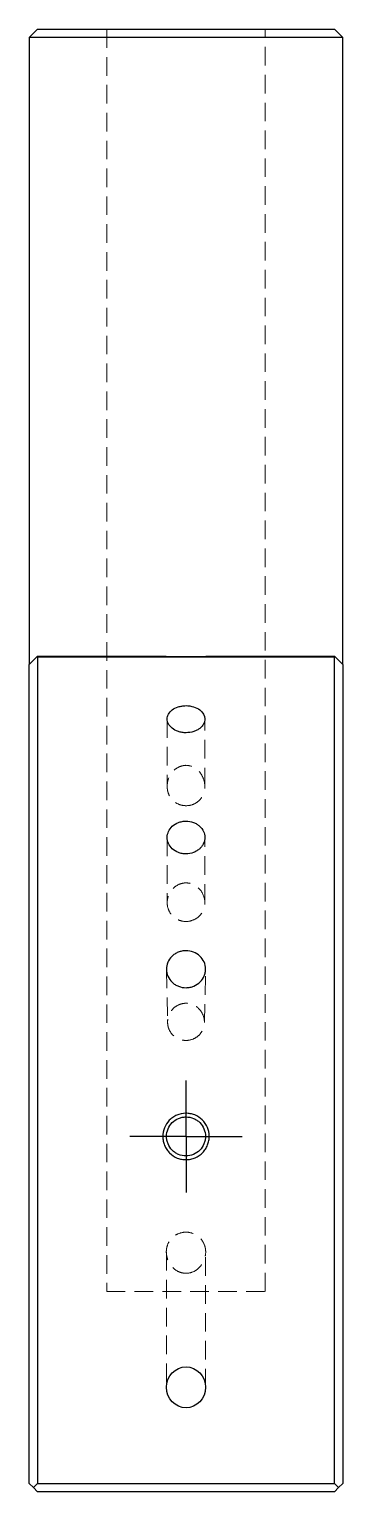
# Model space of a CAD drawing. Header units: millimetres. Extents: x 47 to 234, y 7 to 169.
# Drawn here: x 212.3 to 233.7, y 7 to 107 of the extents above.
import ezdxf

# ---------------------------------------------------------------- set-up
doc = ezdxf.new("R2010")
doc.units = ezdxf.units.MM
doc.linetypes.add('HIDDEN', pattern=[1.905, 1.27, -0.635])
doc.layers.add('10', color=7, linetype='Continuous')

# ---------------------------------------------------------------- blocks, each defined once
blk = doc.blocks.new('SW_CENTERMARKSYMBOL_1')
at = {"layer": '10', "color": 0}
for p, q in [((0, 2.5), (0, 3.83)), ((0, 0), (0, 2.5)), ((-2.5, 0), (-3.83, 0)), ((0, 0), (-2.5, 0)), ((0, 0), (0, -2.5)), ((0, 0), (2.5, 0)), ((2.5, 0), (3.83, 0)), ((0, -2.5), (0, -3.83))]:
    blk.add_line(p, q, dxfattribs=at)

msp = doc.modelspace()

# ---------------------------------------------------------------- linework, layer by layer
at = {"color": 7, "linetype": 'Continuous', "lineweight": 25}
for p, q in [((212.86, 107), (212.29, 106.43)), ((212.86, 107), (233.14, 107)), ((233.71, 106.43), (233.14, 107)), ((212.29, 106.43), (212.29, 63.57)), ((233.71, 106.43), (212.29, 106.43)), ((233.71, 63.57), (233.71, 106.43)), ((212.82, 64.11), (212.86, 64.14)), ((212.86, 64.14), (221.21, 64.14)), ((212.86, 64.07), (212.86, 21.29)), ((233.14, 64.07), (212.86, 64.07)), ((224.79, 64.14), (233.14, 64.14)), ((233.14, 64.14), (233.18, 64.11)), ((233.14, 21.29), (233.14, 64.07)), ((212.29, 21.29), (212.29, 63.57)), ((233.71, 63.57), (233.71, 21.29)), ((212.29, 7.57), (212.29, 21.29)), ((212.86, 21.29), (212.86, 7.57)), ((233.14, 7.57), (233.14, 21.29)), ((233.71, 21.29), (233.71, 7.57)), ((212.29, 7.57), (212.57, 7.29)), ((212.57, 7.29), (212.86, 7.57)), ((212.86, 7), (212.57, 7.29)), ((212.86, 7.57), (233.14, 7.57)), ((233.14, 7), (212.86, 7)), ((233.14, 7.57), (233.43, 7.29)), ((233.43, 7.29), (233.14, 7)), ((233.43, 7.29), (233.71, 7.57))]:
    msp.add_line(p, q, dxfattribs=at)
at = {"color": 7, "linetype": 'HIDDEN', "lineweight": 18}
for p, q in [((217.58, 107), (217.58, 20.7)), ((228.42, 20.7), (228.42, 107)), ((221.71, 59.83), (221.71, 55.23)), ((224.29, 55.23), (224.29, 59.83)), ((221.71, 51.74), (221.71, 47.28)), ((224.29, 47.28), (224.29, 51.74)), ((221.66, 42.71), (221.74, 39.08)), ((224.26, 39.08), (224.34, 42.71)), ((221.66, 23.39), (221.66, 14.14)), ((224.34, 14.14), (224.34, 23.39)), ((217.58, 20.7), (228.42, 20.7))]:
    msp.add_line(p, q, dxfattribs=at)
at = {"color": 7, "linetype": 'Continuous', "lineweight": 25}
msp.add_ellipse((223, 66.94), major_axis=(10.71, 0), ratio=0.26481, start_param=4.54439, end_param=4.88039, dxfattribs=at)
msp.add_ellipse((223, 14.14), major_axis=(0, 1.4), ratio=0.95684, dxfattribs=at)
for points in [[(212.29, 63.57), (212.46, 63.75), (212.64, 63.93), (212.82, 64.11)], [(212.86, 64.07), (212.84, 64.08), (212.83, 64.09), (212.82, 64.11)], [(233.18, 64.11), (233.17, 64.09), (233.16, 64.08), (233.14, 64.07)], [(233.18, 64.11), (233.36, 63.93), (233.54, 63.75), (233.71, 63.57)]]:
    msp.add_open_spline(points, degree=3, dxfattribs=at)
for points, knots in [([(223, 58.9), (223.18, 58.9), (223.37, 58.93), (223.61, 59.01), (223.68, 59.04), (223.82, 59.11), (223.89, 59.15), (224.06, 59.29), (224.15, 59.39), (224.26, 59.61), (224.29, 59.73), (224.28, 60.06), (224.17, 60.29), (223.83, 60.55), (223.68, 60.62), (223.36, 60.72), (223.18, 60.75), (222.91, 60.75), (222.81, 60.74), (222.64, 60.71), (222.55, 60.69), (222.31, 60.62), (222.17, 60.55), (221.95, 60.37), (221.86, 60.27), (221.74, 60.06), (221.72, 59.95), (221.71, 59.72), (221.74, 59.61), (221.86, 59.39), (221.94, 59.29), (222.17, 59.11), (222.31, 59.03), (222.56, 58.95), (222.64, 58.93), (222.82, 58.9), (222.91, 58.9), (223, 58.9)], [0, 0, 0, 0, 0.0625, 0.0625, 0.09375, 0.09375, 0.125, 0.125, 0.1875, 0.1875, 0.25, 0.25, 0.375, 0.375, 0.4375, 0.4375, 0.5, 0.5, 0.53125, 0.53125, 0.5625, 0.5625, 0.625, 0.625, 0.6875, 0.6875, 0.75, 0.75, 0.8125, 0.8125, 0.875, 0.875, 0.9375, 0.9375, 0.96875, 0.96875, 1, 1, 1, 1]), ([(223, 50.61), (223.18, 50.61), (223.36, 50.65), (223.6, 50.74), (223.67, 50.78), (223.81, 50.87), (223.88, 50.91), (223.99, 51.02), (224.04, 51.08), (224.13, 51.2), (224.17, 51.27), (224.26, 51.47), (224.29, 51.61), (224.28, 52.02), (224.16, 52.3), (223.87, 52.56), (223.81, 52.61), (223.67, 52.7), (223.59, 52.73), (223.35, 52.82), (223.17, 52.85), (222.91, 52.85), (222.82, 52.85), (222.65, 52.81), (222.56, 52.79), (222.32, 52.7), (222.18, 52.61), (221.95, 52.4), (221.87, 52.28), (221.75, 52.02), (221.72, 51.89), (221.71, 51.61), (221.74, 51.47), (221.86, 51.2), (221.95, 51.08), (222.18, 50.86), (222.32, 50.77), (222.56, 50.68), (222.65, 50.65), (222.82, 50.62), (222.91, 50.61), (223, 50.61)], [0, 0, 0, 0, 0.0625, 0.0625, 0.09375, 0.09375, 0.125, 0.125, 0.15625, 0.15625, 0.1875, 0.1875, 0.25, 0.25, 0.375, 0.375, 0.40625, 0.40625, 0.4375, 0.4375, 0.5, 0.5, 0.53125, 0.53125, 0.5625, 0.5625, 0.625, 0.625, 0.6875, 0.6875, 0.75, 0.75, 0.8125, 0.8125, 0.875, 0.875, 0.9375, 0.9375, 0.96875, 0.96875, 1, 1, 1, 1]), ([(223.97, 41.86), (223.85, 41.74), (223.7, 41.64), (223.46, 41.54), (223.37, 41.51), (223.19, 41.48), (223.11, 41.47), (222.83, 41.46), (222.66, 41.5), (222.41, 41.59), (222.33, 41.63), (222.18, 41.73), (222.11, 41.78), (221.93, 41.96), (221.83, 42.1), (221.7, 42.4), (221.66, 42.56), (221.66, 42.88), (221.69, 43.05), (221.82, 43.35), (221.91, 43.49), (222.09, 43.66), (222.16, 43.72), (222.3, 43.81), (222.38, 43.86), (222.55, 43.92), (222.63, 43.95), (222.8, 43.98), (222.9, 43.99), (223.16, 44), (223.35, 43.96), (223.67, 43.84), (223.82, 43.74), (224.07, 43.51), (224.17, 43.37), (224.3, 43.08), (224.34, 42.91), (224.34, 42.67), (224.33, 42.59), (224.3, 42.43), (224.28, 42.35), (224.19, 42.12), (224.09, 41.98), (223.97, 41.86)], [0, 0, 0, 0, 0.0625, 0.0625, 0.09375, 0.09375, 0.125, 0.125, 0.1875, 0.1875, 0.21875, 0.21875, 0.25, 0.25, 0.3125, 0.3125, 0.375, 0.375, 0.4375, 0.4375, 0.5, 0.5, 0.53125, 0.53125, 0.5625, 0.5625, 0.59375, 0.59375, 0.625, 0.625, 0.6875, 0.6875, 0.75, 0.75, 0.8125, 0.8125, 0.875, 0.875, 0.90625, 0.90625, 0.9375, 0.9375, 1, 1, 1, 1]), ([(224.14, 30.19), (224, 30.04), (223.82, 29.92), (223.53, 29.79), (223.43, 29.76), (223.22, 29.72), (223.12, 29.71), (222.91, 29.71), (222.8, 29.72), (222.6, 29.75), (222.5, 29.78), (222.21, 29.9), (222.03, 30.02), (221.81, 30.24), (221.74, 30.32), (221.63, 30.49), (221.58, 30.59), (221.5, 30.78), (221.47, 30.87), (221.42, 31.08), (221.41, 31.18), (221.41, 31.49), (221.45, 31.69), (221.6, 32.07), (221.72, 32.25), (221.93, 32.47), (222.01, 32.54), (222.18, 32.66), (222.28, 32.71), (222.56, 32.83), (222.77, 32.88), (223.09, 32.88), (223.19, 32.87), (223.4, 32.83), (223.5, 32.8), (223.79, 32.69), (223.97, 32.57), (224.26, 32.28), (224.38, 32.1), (224.54, 31.73), (224.58, 31.52), (224.59, 31.21), (224.58, 31.11), (224.54, 30.91), (224.51, 30.81), (224.44, 30.61), (224.39, 30.52), (224.28, 30.35), (224.21, 30.27), (224.14, 30.19)], [0, 0, 0, 0, 0.0625, 0.0625, 0.09375, 0.09375, 0.125, 0.125, 0.15625, 0.15625, 0.1875, 0.1875, 0.25, 0.25, 0.28125, 0.28125, 0.3125, 0.3125, 0.34375, 0.34375, 0.375, 0.375, 0.4375, 0.4375, 0.5, 0.5, 0.53125, 0.53125, 0.5625, 0.5625, 0.625, 0.625, 0.65625, 0.65625, 0.6875, 0.6875, 0.75, 0.75, 0.8125, 0.8125, 0.875, 0.875, 0.90625, 0.90625, 0.9375, 0.9375, 0.96875, 0.96875, 1, 1, 1, 1]), ([(223.94, 30.35), (224.07, 30.48), (224.16, 30.62), (224.26, 30.87), (224.29, 30.95), (224.32, 31.12), (224.33, 31.21), (224.33, 31.47), (224.3, 31.65), (224.16, 31.97), (224.07, 32.12), (223.88, 32.3), (223.81, 32.36), (223.67, 32.45), (223.59, 32.49), (223.35, 32.59), (223.18, 32.63), (222.91, 32.63), (222.83, 32.62), (222.66, 32.59), (222.57, 32.56), (222.33, 32.46), (222.18, 32.36), (221.94, 32.12), (221.84, 31.97), (221.7, 31.65), (221.67, 31.47), (221.67, 31.21), (221.68, 31.12), (221.71, 30.95), (221.74, 30.87), (221.84, 30.63), (221.93, 30.48), (222.12, 30.29), (222.19, 30.24), (222.33, 30.14), (222.41, 30.1), (222.65, 30), (222.82, 29.96), (223.17, 29.96), (223.35, 30), (223.67, 30.13), (223.82, 30.23), (223.94, 30.35)], [0, 0, 0, 0, 0.0625, 0.0625, 0.09375, 0.09375, 0.125, 0.125, 0.1875, 0.1875, 0.25, 0.25, 0.28125, 0.28125, 0.3125, 0.3125, 0.375, 0.375, 0.40625, 0.40625, 0.4375, 0.4375, 0.5, 0.5, 0.5625, 0.5625, 0.625, 0.625, 0.65625, 0.65625, 0.6875, 0.6875, 0.75, 0.75, 0.78125, 0.78125, 0.8125, 0.8125, 0.875, 0.875, 0.9375, 0.9375, 1, 1, 1, 1])]:
    msp.add_open_spline(points, degree=3, knots=knots, dxfattribs=at)
at = {"color": 7, "linetype": 'HIDDEN', "lineweight": 18}
for points, knots in [([(223, 53.91), (222.91, 53.91), (222.82, 53.92), (222.65, 53.95), (222.57, 53.98), (222.33, 54.08), (222.18, 54.18), (221.95, 54.43), (221.85, 54.59), (221.77, 54.83), (221.74, 54.92), (221.72, 55.09), (221.71, 55.18), (221.72, 55.44), (221.75, 55.61), (221.88, 55.94), (221.97, 56.09), (222.2, 56.36), (222.33, 56.47), (222.57, 56.58), (222.65, 56.61), (222.82, 56.65), (222.91, 56.67), (223.17, 56.67), (223.35, 56.62), (223.58, 56.51), (223.66, 56.46), (223.79, 56.35), (223.86, 56.29), (224.03, 56.1), (224.12, 55.94), (224.24, 55.62), (224.28, 55.44), (224.29, 55.18), (224.28, 55.09), (224.26, 54.92), (224.23, 54.84), (224.18, 54.67), (224.14, 54.59), (224.05, 54.44), (224, 54.37), (223.82, 54.18), (223.67, 54.08), (223.35, 53.94), (223.18, 53.91), (223, 53.91)], [0, 0, 0, 0, 0.03125, 0.03125, 0.0625, 0.0625, 0.125, 0.125, 0.1875, 0.1875, 0.21875, 0.21875, 0.25, 0.25, 0.3125, 0.3125, 0.375, 0.375, 0.4375, 0.4375, 0.46875, 0.46875, 0.5, 0.5, 0.5625, 0.5625, 0.59375, 0.59375, 0.625, 0.625, 0.6875, 0.6875, 0.75, 0.75, 0.78125, 0.78125, 0.8125, 0.8125, 0.84375, 0.84375, 0.875, 0.875, 0.9375, 0.9375, 1, 1, 1, 1]), ([(223, 45.99), (222.83, 45.99), (222.66, 46.03), (222.42, 46.12), (222.35, 46.16), (222.21, 46.26), (222.14, 46.31), (221.96, 46.49), (221.87, 46.64), (221.74, 46.96), (221.71, 47.13), (221.72, 47.47), (221.75, 47.64), (221.88, 47.96), (221.97, 48.1), (222.21, 48.35), (222.35, 48.45), (222.58, 48.56), (222.66, 48.58), (222.83, 48.62), (222.91, 48.63), (223.17, 48.63), (223.34, 48.59), (223.65, 48.45), (223.79, 48.35), (224.14, 47.98), (224.28, 47.64), (224.29, 47.21), (224.28, 47.13), (224.25, 46.96), (224.23, 46.88), (224.13, 46.64), (224.04, 46.49), (223.8, 46.25), (223.66, 46.16), (223.34, 46.03), (223.17, 45.99), (223, 45.99)], [0, 0, 0, 0, 0.0625, 0.0625, 0.09375, 0.09375, 0.125, 0.125, 0.1875, 0.1875, 0.25, 0.25, 0.3125, 0.3125, 0.375, 0.375, 0.4375, 0.4375, 0.46875, 0.46875, 0.5, 0.5, 0.5625, 0.5625, 0.625, 0.625, 0.75, 0.75, 0.78125, 0.78125, 0.8125, 0.8125, 0.875, 0.875, 0.9375, 0.9375, 1, 1, 1, 1]), ([(223.9, 38.23), (224.01, 38.35), (224.11, 38.49), (224.23, 38.79), (224.26, 38.96), (224.26, 39.29), (224.22, 39.46), (224.09, 39.76), (224, 39.9), (223.83, 40.08), (223.77, 40.14), (223.63, 40.23), (223.56, 40.27), (223.33, 40.37), (223.17, 40.4), (222.91, 40.4), (222.83, 40.39), (222.67, 40.36), (222.59, 40.33), (222.36, 40.23), (222.22, 40.14), (222, 39.9), (221.9, 39.76), (221.78, 39.45), (221.74, 39.29), (221.74, 39.04), (221.75, 38.96), (221.78, 38.79), (221.8, 38.71), (221.9, 38.48), (221.99, 38.34), (222.16, 38.17), (222.23, 38.12), (222.37, 38.03), (222.44, 37.99), (222.67, 37.89), (222.84, 37.86), (223.17, 37.86), (223.33, 37.89), (223.64, 38.02), (223.78, 38.11), (223.9, 38.23)], [0, 0, 0, 0, 0.0625, 0.0625, 0.125, 0.125, 0.1875, 0.1875, 0.25, 0.25, 0.28125, 0.28125, 0.3125, 0.3125, 0.375, 0.375, 0.40625, 0.40625, 0.4375, 0.4375, 0.5, 0.5, 0.5625, 0.5625, 0.625, 0.625, 0.65625, 0.65625, 0.6875, 0.6875, 0.75, 0.75, 0.78125, 0.78125, 0.8125, 0.8125, 0.875, 0.875, 0.9375, 0.9375, 1, 1, 1, 1]), ([(223, 21.94), (222.91, 21.94), (222.82, 21.95), (222.64, 21.99), (222.56, 22.02), (222.31, 22.13), (222.17, 22.25), (221.93, 22.51), (221.83, 22.67), (221.73, 22.92), (221.71, 23), (221.67, 23.18), (221.66, 23.27), (221.65, 23.45), (221.66, 23.54), (221.69, 23.72), (221.71, 23.8), (221.81, 24.06), (221.9, 24.21), (222.09, 24.41), (222.16, 24.46), (222.31, 24.56), (222.39, 24.61), (222.64, 24.71), (222.82, 24.75), (223.18, 24.75), (223.36, 24.71), (223.61, 24.61), (223.69, 24.57), (223.84, 24.46), (223.91, 24.41), (224.09, 24.21), (224.19, 24.06), (224.29, 23.81), (224.31, 23.72), (224.34, 23.54), (224.35, 23.45), (224.34, 23.18), (224.3, 23), (224.17, 22.67), (224.07, 22.51), (223.83, 22.25), (223.69, 22.13), (223.36, 21.98), (223.18, 21.94), (223, 21.94)], [0, 0, 0, 0, 0.03125, 0.03125, 0.0625, 0.0625, 0.125, 0.125, 0.1875, 0.1875, 0.21875, 0.21875, 0.25, 0.25, 0.28125, 0.28125, 0.3125, 0.3125, 0.375, 0.375, 0.40625, 0.40625, 0.4375, 0.4375, 0.5, 0.5, 0.5625, 0.5625, 0.59375, 0.59375, 0.625, 0.625, 0.6875, 0.6875, 0.71875, 0.71875, 0.75, 0.75, 0.8125, 0.8125, 0.875, 0.875, 0.9375, 0.9375, 1, 1, 1, 1])]:
    msp.add_open_spline(points, degree=3, knots=knots, dxfattribs=at)

# ---------------------------------------------------------------- block references
at = {"layer": '10'}
msp.add_blockref('SW_CENTERMARKSYMBOL_1', (223, 31.3), dxfattribs=at)

doc.saveas('drawing.dxf')
